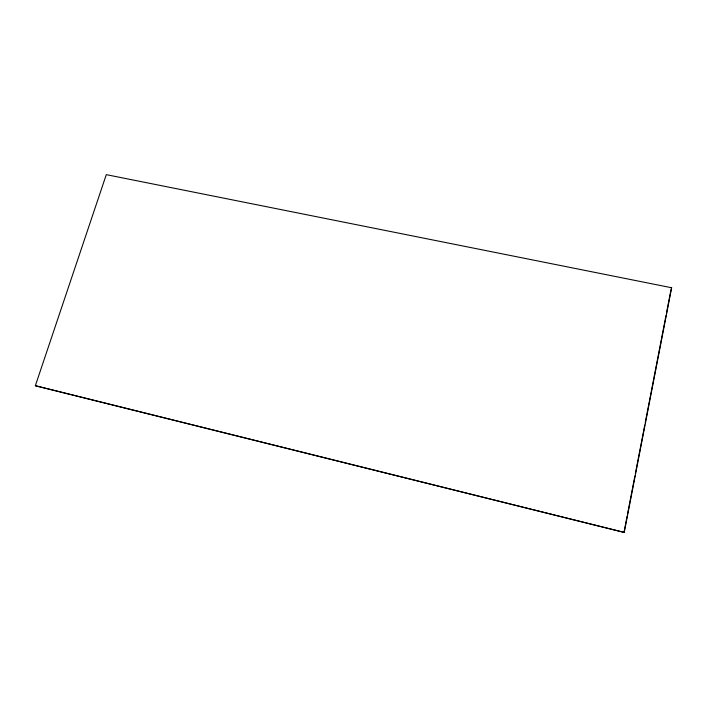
<?xml version="1.0" encoding="UTF-8"?>
<svg xmlns="http://www.w3.org/2000/svg" width="707" height="707" viewBox="0 0 707 707"><rect width="100%" height="100%" fill="white"/><g stroke="black" fill="none" stroke-linecap="round" stroke-linejoin="round"><path stroke-width="1.06" d="M624.281 532.23L671.65 287.749L106.289 174.647L35.35 385.73L623.981 532.353L35.35 385.73M623.981 532.353L627.136 516.083M627.551 513.918L634.904 475.961M635.328 473.787L644.784 424.987M645.208 422.821L666.012 315.455M666.436 313.289L671.058 289.428M671.27 288.341L671.65 287.749"/></g></svg>
